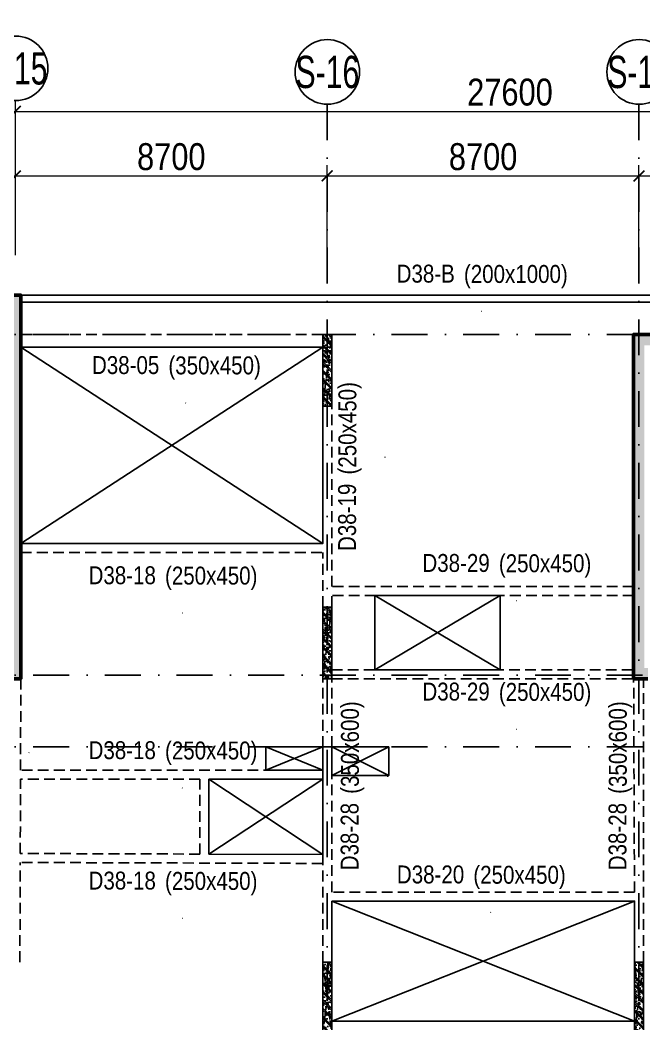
# Model space of a CAD drawing. Header units: millimetres. Extents: x -146681 to 1327256, y -72704 to 46237.
# Drawn here: x 886155 to 903563, y -31789 to -3796 of the extents above; entities that cross this region are included whole.
import ezdxf
from ezdxf.enums import TextEntityAlignment as Align

# ---------------------------------------------------------------- set-up
doc = ezdxf.new("R2010")
doc.units = ezdxf.units.MM
doc.header["$MEASUREMENT"] = 0
doc.linetypes.add('DASHDOT', pattern=[1, 0.5, -0.25, 0, -0.25])
doc.linetypes.add('DASHED', pattern=[4.5, 3, -1.5])
for name, color, linetype in [('AUDIT_I_220807103235-17', 50, 'Continuous'), ('ccu11-Khuat', 9, 'DASHED'), ('ccu11-Manh', 8, 'Continuous'), ('ccu11-Thay', 7, 'Continuous'), ('ccu12-Text', 31, 'Continuous'), ('KT-Dim', 8, 'Continuous'), ('KT-Hatch', 251, 'Continuous'), ('KT-Luoi truc South Tower', 8, 'DASHDOT'), ('ST_MBDV Cot vach 220805$0$AUDIT_I_220805193045-5', 6, 'Continuous'), ('Xref_ST_MBDV Cot vach 30.7.2022|Xref_ST_MBDV Cot vach 30.7.2022|Xref_ST_MBDV Cot vach 30.7.2022|Xref_ST_MBDV Cot vach 30.7.2022|A-GRID-SYM', 50, 'Continuous')]:
    doc.layers.add(name, color=color, linetype=linetype)
for name, color, linetype, lineweight in [('ccu12-Tencaukien', 9, 'Continuous', 15), ('KT-Kich thuoc', 159, 'Continuous', 18), ('ST_MBDV Cot vach 220805$0$KT-Net cot vach', 6, 'Continuous', 50), ('ST_MBDV Cot vach 220805$0$Xref_ST_MBDV Cot vach 30.7.2022$0$KT-Net cot vach', 6, 'Continuous', 50)]:
    doc.layers.add(name, color=color, linetype=linetype, lineweight=lineweight)
doc.styles.add('Arial Narrow', font='ARIALN.TTF')
doc.styles.add('HBA-Text', font='GOTHIC.TTF')
doc.dimstyles.new('CCU_1-300', dxfattribs={"dimscale": 300, "dimtxt": 2.5, "dimasz": 1, "dimexe": 1, "dimexo": 2, "dimgap": 0.5, "dimtad": 1, "dimdec": 0, "dimdsep": 46, "dimtxsty": 'Arial Narrow', "dimblk": 'ARCHTICK', "dimcen": -1, "dimdle": 1, "dimclrd": 256, "dimclre": 256, "dimclrt": 3, "dimadec": 0, "dimazin": 2, "dimtfac": 0.1, "dimtdec": 0, "dimtix": 1, "dimtmove": 2, "dimatfit": 1, "dimfxl": 1, "dimtvp": 0.833333, "dimtolj": 1, "dimtzin": 12, "dimarcsym": 0})

# ---------------------------------------------------------------- blocks, each defined once
blk = doc.blocks.new('_ArchTick')
at = {"color": 0, "const_width": 0.15}
blk.add_lwpolyline([(-0.5, -0.5), (0.5, 0.5)], dxfattribs=at)
blk = doc.blocks.new('*D455')
at = {"layer": 'Defpoints', "color": 0, "transparency": 16777216}
for p in [(-25223, 31492), (-33923, 28684, 0), (-25223, 28649, 0)]:
    blk.add_point(p, dxfattribs=at)
at = {"layer": 'KT-Kich thuoc', "lineweight": -2, "transparency": 16777216}
for p, q in [((-33923, 29284), (-33923, 31792)), ((-25223, 29249), (-25223, 31792)), ((-34223, 31492), (-24923, 31492))]:
    blk.add_line(p, q, dxfattribs=at)
at = {"layer": 'KT-Kich thuoc', "lineweight": -2, "transparency": 16777216, "xscale": 300, "yscale": 300, "zscale": 300, "rotation": 180}
blk.add_blockref('_ArchTick', (-33923, 31492), dxfattribs=at)
at = {"layer": 'KT-Kich thuoc', "lineweight": -2, "transparency": 16777216, "xscale": 300, "yscale": 300, "zscale": 300}
blk.add_blockref('_ArchTick', (-25223, 31492), dxfattribs=at)
at = {"layer": 'KT-Kich thuoc', "color": 3, "transparency": 16777216, "insert": (-29573, 32025), "char_height": 750, "attachment_point": 5, "style": 'Arial Narrow'}
blk.add_mtext('\\A1;8700', dxfattribs=at)
blk = doc.blocks.new('*D456')
at = {"layer": 'Defpoints', "color": 0, "transparency": 16777216}
for p in [(-16523, 31492), (-25223, 28649, 0), (-16523, 28791, 0)]:
    blk.add_point(p, dxfattribs=at)
at = {"layer": 'KT-Kich thuoc', "lineweight": -2, "transparency": 16777216}
for p, q in [((-25223, 29249), (-25223, 31792)), ((-16523, 29391), (-16523, 31792)), ((-25523, 31492), (-16223, 31492))]:
    blk.add_line(p, q, dxfattribs=at)
at = {"layer": 'KT-Kich thuoc', "lineweight": -2, "transparency": 16777216, "xscale": 300, "yscale": 300, "zscale": 300, "rotation": 180}
blk.add_blockref('_ArchTick', (-25223, 31492), dxfattribs=at)
at = {"layer": 'KT-Kich thuoc', "lineweight": -2, "transparency": 16777216, "xscale": 300, "yscale": 300, "zscale": 300}
blk.add_blockref('_ArchTick', (-16523, 31492), dxfattribs=at)
at = {"layer": 'KT-Kich thuoc', "color": 3, "transparency": 16777216, "insert": (-20873, 32025), "char_height": 750, "attachment_point": 5, "style": 'Arial Narrow'}
blk.add_mtext('\\A1;8700', dxfattribs=at)
blk = doc.blocks.new('*D457')
at = {"layer": 'Defpoints', "color": 0, "transparency": 16777216}
for p in [(-10473, 31492), (-10473, 28921, 0), (-16523, 28791)]:
    blk.add_point(p, dxfattribs=at)
at = {"layer": 'KT-Kich thuoc', "lineweight": -2, "transparency": 16777216}
for p, q in [((-16523, 29391), (-16523, 31792)), ((-10473, 29521), (-10473, 31792)), ((-16823, 31492), (-10173, 31492))]:
    blk.add_line(p, q, dxfattribs=at)
at = {"layer": 'KT-Kich thuoc', "lineweight": -2, "transparency": 16777216, "xscale": 300, "yscale": 300, "zscale": 300, "rotation": 180}
blk.add_blockref('_ArchTick', (-16523, 31492), dxfattribs=at)
at = {"layer": 'KT-Kich thuoc', "lineweight": -2, "transparency": 16777216, "xscale": 300, "yscale": 300, "zscale": 300}
blk.add_blockref('_ArchTick', (-10473, 31492), dxfattribs=at)
at = {"layer": 'KT-Kich thuoc', "color": 3, "transparency": 16777216, "insert": (-13498, 32025), "char_height": 750, "attachment_point": 5, "style": 'Arial Narrow'}
blk.add_mtext('\\A1;6050', dxfattribs=at)
blk = doc.blocks.new('*D459')
at = {"layer": 'Defpoints', "color": 0, "transparency": 16777216}
for p in [(-6323, 33292), (-33923, 28921), (-6323, 28921)]:
    blk.add_point(p, dxfattribs=at)
at = {"layer": 'KT-Kich thuoc', "lineweight": -2, "transparency": 16777216}
for p, q in [((-33923, 29521), (-33923, 33592)), ((-6323, 29521), (-6323, 33592)), ((-34223, 33292), (-6023, 33292))]:
    blk.add_line(p, q, dxfattribs=at)
at = {"layer": 'KT-Kich thuoc', "lineweight": -2, "transparency": 16777216, "xscale": 300, "yscale": 300, "zscale": 300, "rotation": 180}
blk.add_blockref('_ArchTick', (-33923, 33292), dxfattribs=at)
at = {"layer": 'KT-Kich thuoc', "lineweight": -2, "transparency": 16777216, "xscale": 300, "yscale": 300, "zscale": 300}
blk.add_blockref('_ArchTick', (-6323, 33292), dxfattribs=at)
at = {"layer": 'KT-Kich thuoc', "color": 3, "transparency": 16777216, "insert": (-20123, 33825), "char_height": 750, "attachment_point": 5, "style": 'Arial Narrow'}
blk.add_mtext('\\A1;27600', dxfattribs=at)
blk = doc.blocks.new('GRID-SYM-flat-73')
at = {"layer": 'Xref_ST_MBDV Cot vach 30.7.2022|Xref_ST_MBDV Cot vach 30.7.2022|Xref_ST_MBDV Cot vach 30.7.2022|Xref_ST_MBDV Cot vach 30.7.2022|A-GRID-SYM'}
blk.add_circle((0, 0, 0), 900, dxfattribs=at)
at = {"layer": 'Xref_ST_MBDV Cot vach 30.7.2022|Xref_ST_MBDV Cot vach 30.7.2022|Xref_ST_MBDV Cot vach 30.7.2022|Xref_ST_MBDV Cot vach 30.7.2022|A-GRID-SYM', "style": 'HBA-Text'}
blk.add_attdef('GRID', text='', height=900, rotation=359.6303, dxfattribs=at).set_placement((0, 0, 0), align=Align.MIDDLE_CENTER)
blk = doc.blocks.new('*U194')
at = {"layer": 'ccu12-Tencaukien', "color": 8, "ltscale": 10000}
blk.add_line((361, -155), (354, -155), dxfattribs=at)
at = {"layer": 'ccu12-Text', "color": 2, "style": 'Arial Narrow', "width": 0.8}
blk.add_attdef('SH', text='', height=300, dxfattribs=at).set_placement((276, 6), align=Align.BOTTOM_RIGHT)
at = {"layer": 'ccu12-Text', "color": 31, "style": 'Arial Narrow', "width": 0.8}
for tag, p in [('(', (508, -75)), ('KT', (633, -75)), (')', (963, -75))]:
    blk.add_attdef(tag, text='', height=250, dxfattribs=at).set_placement(p, align=Align.BOTTOM_LEFT)
blk = doc.blocks.new('*U215')
h = blk.add_hatch()
h.set_pattern_fill('VATLIEU04', color=250, scale=40, style=0, pattern_type=2)
h.set_pattern_definition([(50, (-700, 2050), (286.904, -25.1), [30, -330]), (355, (-700, 2050), (-55.5, 300.877), [24, -264]), (100.451, (-676.1, 2047.9), (231.404, 275.776), [25.496, -280.457]), (46.184, (-700, 2130), (426.896, -66.208), [45, -495]), (96.636, (-664.43, 2124.5), (373.865, 389.65), [38.244, -420.685]), (351.184, (-700, 2130), (373.865, 389.65), [36, -396]), (21, (-660, 2110), (238.763, -161.048), [30, -330]), (326, (-660, 2110), (97.326, 290.06), [24, -264]), (71.451, (-640.1, 2096.58), (336.09, 129.012), [25.496, -280.457]), (37.5, (-700, 2050), (4.864, 133.1575), [0, -260.8, 0, -268, 0, -265]), (7.5, (-700, 2050), (105.228, 157.765), [0, -152.8, 0, -254.8, 0, -101]), (327.5, (-789.2, 2050), (213.529, -9.022), [0, -100, 0, -312, 0, -414]), (317.5, (-829.2, 2050), (233.274, 40.042), [0, -130, 0, -207.2, 0, -294]), (45, (-700, 2050), (-120.208, 120.208), []), (45, (-700, 2099), (-120.208, 120.208), [])])
h.paths.add_polyline_path([(-475, -475), (-225, -475), (-225, 1525), (-475, 1525)])
at = {"color": 6, "ltscale": 0.25}
blk.add_lwpolyline([(-475, -475), (-225, -475), (-225, 1525), (-475, 1525)], close=True, dxfattribs=at)
at = {"layer": 'Defpoints', "linetype": 'ByBlock', "ltscale": 30}
for p, q in [((-225, -475), (-475, 1525)), ((-475, -475), (-225, 1525))]:
    blk.add_line(p, q, dxfattribs=at)
blk = doc.blocks.new('*U216')
h = blk.add_hatch()
h.set_pattern_fill('VATLIEU04', color=250, scale=40, style=0, pattern_type=2)
h.set_pattern_definition([(50, (-700, 2050), (286.904, -25.1), [30, -330]), (355, (-700, 2050), (-55.5, 300.877), [24, -264]), (100.451, (-676.1, 2047.9), (231.404, 275.776), [25.496, -280.457]), (46.184, (-700, 2130), (426.896, -66.208), [45, -495]), (96.636, (-664.43, 2124.5), (373.865, 389.65), [38.244, -420.685]), (351.184, (-700, 2130), (373.865, 389.65), [36, -396]), (21, (-660, 2110), (238.763, -161.048), [30, -330]), (326, (-660, 2110), (97.326, 290.06), [24, -264]), (71.451, (-640.1, 2096.58), (336.09, 129.012), [25.496, -280.457]), (37.5, (-700, 2050), (4.864, 133.1575), [0, -260.8, 0, -268, 0, -265]), (7.5, (-700, 2050), (105.228, 157.765), [0, -152.8, 0, -254.8, 0, -101]), (327.5, (-789.2, 2050), (213.529, -9.022), [0, -100, 0, -312, 0, -414]), (317.5, (-829.2, 2050), (233.274, 40.042), [0, -130, 0, -207.2, 0, -294]), (45, (-700, 2050), (-120.208, 120.208), []), (45, (-700, 2099), (-120.208, 120.208), [])])
h.paths.add_polyline_path([(-475, -475), (-225, -475), (-225, 1525), (-475, 1525)])
at = {"color": 6, "ltscale": 0.25}
blk.add_lwpolyline([(-475, -475), (-225, -475), (-225, 1525), (-475, 1525)], close=True, dxfattribs=at)
at = {"layer": 'Defpoints', "linetype": 'ByBlock', "ltscale": 30}
for p, q in [((-225, -475), (-475, 1525)), ((-475, -475), (-225, 1525))]:
    blk.add_line(p, q, dxfattribs=at)
blk = doc.blocks.new('MBCV-T38')
at = {"layer": 'KT-Hatch'}
h = blk.add_hatch(dxfattribs=at)
h.set_pattern_fill('BTCT', color=256, scale=30)
h.set_pattern_definition([(50, (44510.04, -29192.65), (215.17805, -18.82564), [22.5, -247.5]), (355, (44510.04, -29192.65), (-41.6254, 225.6576), [18, -198]), (100.4514, (44527.97, -29194.21), (173.5528, 206.8319), [19.1221, -210.3426]), (46.1842, (44510.04, -29132.65), (320.1723, -49.6557), [33.75, -371.25]), (96.6356, (44536.72, -29136.78), (280.3988, 292.2354), [28.683, -315.514]), (351.1842, (44510.04, -29132.65), (280.3986, 292.2356), [27, -297]), (21, (44540.04, -29147.65), (179.0721, -120.78567), [22.5, -247.5]), (326, (44540.04, -29147.65), (72.9946, 217.545), [18, -198]), (71.4514, (44554.96, -29157.71), (252.0668, 96.75915), [19.1221, -210.3426]), (37.5, (44510.04, -29192.65), (3.64796, 99.86816), [0, -195.6, 0, -201, 0, -198.75]), (7.5, (44510.04, -29192.65), (78.92086, 118.32351), [0, -114.6, 0, -191.1, 0, -75.75]), (327.5, (44443.14, -29192.65), (160.14673, -6.76646), [0, -75, 0, -234, 0, -310.5]), (317.5, (44413.14, -29192.65), (174.95585, 30.0315), [0, -97.5, 0, -155.4, 0, -220.5]), (45, (44510.04, -29192.65), (-79.54951, 79.54951), []), (45, (44563.07, -29192.65), (-79.54951, 79.54951), [])])
h.paths.add_polyline_path([(7587, -9572), (7887, -9572), (7887, -8422), (7587, -8422)], flags=17)
h.paths.add_polyline_path([(7887, -5972), (7587, -5972), (7587, -7122), (7887, -7122)], flags=17)
h.paths.add_polyline_path([(7587, -4672), (7887, -4672), (7887, -4172), (10387, -4172), (10387, -11372), (7887, -11372), (7887, -10872), (7587, -10872), (7587, -11722), (10737, -11722), (10737, -1022), (7587, -1022), (7587, -1947), (7887, -1947), (7887, -1372), (10387, -1372), (10387, -3822), (7887, -3822), (7887, -3247), (7587, -3247)])
h.paths.add_polyline_path([(4287, -11372), (1787, -11372), (1787, -4172), (4287, -4172), (4287, -4672), (4587, -4672), (4587, -3822), (1437, -3822), (1437, -11722), (4587, -11722), (4587, -10872), (4287, -10872)])
h.paths.add_polyline_path([(4287, -9572), (4587, -9572), (4587, -8422), (4287, -8422)], flags=17)
h.paths.add_polyline_path([(4287, -7122), (4587, -7122), (4587, -5972), (4287, -5972)], flags=17)
at = {"layer": 'ST_MBDV Cot vach 220805$0$KT-Net cot vach'}
h = blk.add_hatch(dxfattribs=at)
h.set_pattern_fill('1BETONG2-BOP', color=250, scale=30, style=0, pattern_type=2)
h.set_pattern_definition([(50, (117426.85, -16131.3), (215.17805, -18.82564), [22.5, -247.5]), (355, (117426.85, -16131.3), (-41.6254, 225.65764), [18, -198]), (100.4514, (117444.78, -16132.87), (173.5528, 206.83186), [19.12206, -210.34263]), (46.1842, (117426.85, -16071.3), (320.1723, -49.6557), [33.75, -371.25]), (96.6356, (117453.53, -16075.44), (280.3988, 292.2354), [28.6831, -315.5139]), (351.1842, (117426.85, -16071.3), (280.3986, 292.2356), [27, -297]), (21, (117456.85, -16086.3), (179.0721, -120.78567), [22.5, -247.5]), (226, (117456.85, -16086.3), (201.56464, -109.66194), [18, -198]), (71.4514, (117471.77, -16096.37), (252.0668, 96.75915), [19.12206, -210.34263]), (67.5, (117426.85, -16131.3), (-46.774855, 88.31234), [0, -195.6, 0, -201, 0, -198.75]), (4.5, (117426.85, -16131.3), (85.00528, 114.03096), [0, -114.6, 0, -191.1, 0, -75.75]), (327.5, (117359.95, -16131.3), (160.14673, -6.76646), [0, -75, 0, -234, 0, -310.5]), (317.5, (117329.95, -16131.3), (174.95585, 30.0315), [0, -97.5, 0, -155.4, 0, -220.5]), (315, (117426.85, -16131.3), (90.15611, 90.15611), []), (315, (117426.85, -16094.55), (90.15611, 90.15611), [])])
h.paths.add_polyline_path([(33587, -8592), (33587, -11722), (29587, -11722), (29587, -11422), (30387, -11422), (30387, -10807), (30687, -10807), (30687, -11422), (33287, -11422), (33287, -8892), (30687, -8892), (30687, -9507), (30387, -9507), (30387, -8592), (30937, -8592), (30937, -2422), (28137, -2422), (28137, -11422), (28237, -11422), (28237, -11722), (27837, -11722), (27837, -2122), (31237, -2122), (31237, -8592)])
at = {"layer": 'ccu11-Manh'}
for centre, start, end in [((19163, -17723, 0), 90, 180), ((28111, -17723, 0), 0, 90)]:
    blk.add_arc(centre, 1.25, start, end, dxfattribs=at)
at = {"layer": 'ST_MBDV Cot vach 220805$0$KT-Net cot vach', "elevation": 0}
blk.add_lwpolyline([(28237, -11722), (27837, -11722), (27837, -2122), (31237, -2122)], dxfattribs=at)
at = {"layer": 'ST_MBDV Cot vach 220805$0$Xref_ST_MBDV Cot vach 30.7.2022$0$KT-Net cot vach', "elevation": 0}
blk.add_lwpolyline([(7587, -1947), (7587, -1022), (10737, -1022), (10737, -11722), (7587, -11722), (7587, -10872), (7887, -10872), (7887, -11372), (10387, -11372), (10387, -4172), (7887, -4172), (7887, -4672), (7587, -4672), (7587, -3247), (7887, -3247), (7887, -3822), (10387, -3822), (10387, -1372), (7887, -1372), (7887, -1947)], close=True, dxfattribs=at)
at = {"layer": 'ST_MBDV Cot vach 220805$0$AUDIT_I_220805193045-5', "linetype": 'ByBlock', "xscale": -1, "rotation": 359.9999999999985}
for name, p in [('*U216', (18937, -3647, 0)), ('*U216', (18937, -11247, 0)), ('*U215', (18937, -21147, 0)), ('*U216', (27637, -21147, 0))]:
    blk.add_blockref(name, p, dxfattribs=at)
blk = doc.blocks.new('mbkc-t38')
for p, q in [((17725, 3770, 0), (17725, 7600, 0)), ((9300, 3770, 0), (17725, 3770, 0))]:
    blk.add_line(p, q)
at = {"elevation": 0}
for points in [[(-26286, 27544), (-26287, 27544), (-28875, 34908, 0.338337), (-32749, 36444), (-62185, 26289, 0.459457), (-64225, 21139), (-55456, 6813, 0.279689), (-50490, 5781), (-27772, 13619, 0.204279), (-27706, 13740), (-27482, 14770, -0.275412), (-26755, 15571), (-22342, 17089, -0.414195), (-21181, 16524), (-12852, -7567, 0.319754), (-8032, -11000), (37106, -11000, 0.36531), (42072, -6689, 0.102434), (42063, -5068), (39621, 6403, 0.132611), (38155, 9202, 0.066499), (37024, 10116, 0.137615), (34943, 10700), (9300, 10700)], [(37420, 9600, 0.028724), (36920, 9945, 0.137615), (34943, 10500), (9300, 10500)], [(37420, 9600, 0.028724), (36920, 9945, 0.137615), (34943, 10500), (9300, 10500)]]:
    blk.add_lwpolyline(points, format="xyb", dxfattribs=at)
at = {"layer": 'ccu11-Khuat', "ltscale": 100}
for p, q in [((17725, 9600, 0), (9300, 9600, 0)), ((9300, 9250, 0), (17975, 9250, 0)), ((17975, 2570, 0), (17975, 7600, 0)), ((9300, 3520, 0), (17725, 3520, 0)), ((17725, 2000, 0), (17725, 3520, 0)), ((26400, 2570, 0), (17975, 2570, 0)), ((17975, 2000, 0), (17975, 2320, 0)), ((26400, 2320, 0), (17975, 2320, 0)), ((9292, -2550, 0), (9300, 0, 0)), ((17725, -1900, 0), (17725, 0, 0)), ((17975, 250, 0), (26400, 250, 0)), ((17975, -1900, 0), (17975, 0, 0)), ((17975, 0, 0), (26400, 0, 0)), ((26424, -5950, 0), (26400, 0, 0)), ((26675, -7900, 0), (26675, 0, 0)), ((17725, -2550, 0), (9291, -2550, 0)), ((17725, -7900, 0), (17725, -2700, 0)), ((17975, -5950, 0), (17975, -2700, 0)), ((9285, -4873, 0), (9291, -2800, 0)), ((14300, -2800, 0), (9291, -2800, 0)), ((14300, -4890, 0), (14300, -2800, 0)), ((17725, -2800, 0), (14550, -2800, 0)), ((14300, -4889, 0), (9285, -4873, 0)), ((9275, -7900, 0), (9284, -5123, 0)), ((17725, -5150, 0), (9284, -5123, 0)), ((26424, -5950, 0), (17975, -5950, 0))]:
    blk.add_line(p, q, dxfattribs=at)
blk.add_arc((26674, -5951, 0), 1.25, 0, 90, dxfattribs=at)
at = {"layer": 'ccu11-Manh'}
for p, q in [((9300, 3770, 0), (17725, 9250, 0)), ((9300, 9250, 0), (17725, 3770, 0)), ((19175, 2320, 0), (22675, 250, 0)), ((22675, 2320, 0), (19175, 250, 0)), ((14550, -2800, 0), (17725, -4900, 0)), ((14550, -4890, 0), (17725, -2800, 0)), ((17975, -6200, 0), (26425, -9550, 0)), ((26425, -6200, 0), (17975, -9550, 0))]:
    blk.add_line(p, q, dxfattribs=at)
at = {"layer": 'ccu11-Manh', "elevation": 0}
for points in [[(16135, -1900), (17725, -2550)], [(16135, -2550), (17725, -1900)], [(17975, -1900), (19565, -2700)], [(19565, -1900), (17975, -2700)]]:
    blk.add_lwpolyline(points, dxfattribs=at)
at = {"layer": 'ccu11-Manh'}
blk.add_arc((26674, -6001, 0), 1.25, 0, 90, dxfattribs=at)
at = {"layer": 'ccu11-Thay'}
for p, q in [((17725, -1900, 0), (17725, -2700, 0)), ((17975, -1900, 0), (17975, -2700, 0))]:
    blk.add_line(p, q, dxfattribs=at)
at = {"layer": 'ccu11-Thay', "elevation": 0}
for points in [[(9300, 9250), (17725, 9250), (17725, 3770), (9300, 3770)], [(19175, 2320), (22675, 2320), (22675, 250), (19175, 250)], [(14550, -2800), (17725, -2800), (17725, -4900), (14550, -4890)], [(17975, -6200), (26425, -6200), (26425, -9550), (17975, -9550)]]:
    blk.add_lwpolyline(points, close=True, dxfattribs=at)
for points in [[(16135, -1900), (17725, -1900)], [(17725, -2550), (16135, -2550), (16135, -1900)], [(17975, -1900), (19565, -1900), (19565, -2700), (17975, -2700)]]:
    blk.add_lwpolyline(points, dxfattribs=at)
at = {"layer": 'ccu11-Khuat'}
blk.add_blockref('MBCV-T38', (-1437, 11722, 0), dxfattribs=at)
blk = doc.blocks.new('Asix South Tower')
at = {"layer": 'KT-Luoi truc South Tower', "ltscale": 2000}
for p, q in [((-25223, 33491.9), (-25223, -4459.1)), ((-16523, 33491.9), (-16523, -4459.1)), ((-49426.2, 27070.4), (10118.8, 27070.4)), ((-49426.2, 17570.4), (10118.8, 17570.4)), ((-49426.2, 15570.4), (10118.8, 15570.4))]:
    blk.add_line(p, q, dxfattribs=at)
at = {"layer": 'KT-Dim'}
ref = blk.add_blockref('GRID-SYM-flat-73', (-33917.9, 34491.9, 0), dxfattribs=dict(at, xscale=-1, rotation=179.6748020054017))
ref.add_attrib('GRID', 'S-15', dxfattribs={"layer": 'AUDIT_I_220807103235-17', "height": 900, "style": 'HBA-Text', "width": 0.7}).set_placement((-33917.9, 34491.9, 0), align=Align.MIDDLE_CENTER)
ref = blk.add_blockref('GRID-SYM-flat-73', (-25217.9, 34391.9, 0), dxfattribs=dict(at, xscale=-1, rotation=179.6748020054017))
ref.add_attrib('GRID', 'S-16', dxfattribs={"layer": 'AUDIT_I_220807103235-17', "height": 900, "style": 'HBA-Text', "width": 0.7}).set_placement((-25217.9, 34391.9, 0), align=Align.MIDDLE_CENTER)
ref = blk.add_blockref('GRID-SYM-flat-73', (-16517.9, 34391.9, 0), dxfattribs=dict(at, xscale=-1, rotation=179.6748020054017))
ref.add_attrib('GRID', 'S-17', dxfattribs={"layer": 'AUDIT_I_220807103235-17', "height": 900, "style": 'HBA-Text', "width": 0.7}).set_placement((-16517.9, 34391.9, 0), align=Align.MIDDLE_CENTER)
at = {"layer": 'KT-Kich thuoc'}
for base, p1, p2, picture, middle in [((-6323, 33291.9), (-33923, 28921.3), (-6323, 28921.3), '*D459', (-20123, 33824.8)), ((-25223, 31491.9), (-33923, 28684.3, 0), (-25223, 28648.7, 0), '*D455', (-29573, 32024.8)), ((-16523, 31491.9), (-25223, 28648.7, 0), (-16523, 28791, 0), '*D456', (-20873, 32024.8)), ((-10473, 31491.9), (-16523, 28791), (-10473, 28921.3, 0), '*D457', (-13498, 32024.8))]:
    dim = blk.add_linear_dim(base=base, p1=p1, p2=p2, dimstyle='CCU_1-300', dxfattribs=at)
    dim.commit()
    dim.dimension.update_dxf_attribs({"geometry": picture, "text_midpoint": middle})

msp = doc.modelspace()

# ---------------------------------------------------------------- block references
msp.add_blockref('mbkc-t38', (876875.3, -22163.9, 0))
at = {"layer": 'ccu12-Tencaukien', "extrusion": (4.38813e-07, -9.79924e-07, 1)}
ref = msp.add_blockref('*U194', (898514.6, -11432.5, 0.4), dxfattribs=dict(at, xscale=1.815893337873055, yscale=1.815893337873055, zscale=1.815893337873055, rotation=339.536933714468))
ref.add_attrib('KT', '(200x1000)', dxfattribs={"color": 31, "extrusion": (4.38813e-07, -9.79924e-07, 1), "height": 500, "style": 'Arial Narrow'}).set_placement((898540.5, -11276.1, 0.4), align=Align.BOTTOM_LEFT)
ref.add_attrib('SH', 'D38-B', dxfattribs={"color": 2, "extrusion": (4.38813e-07, -9.79924e-07, 1), "height": 500, "style": 'Arial Narrow'}).set_placement((898285.5, -11267.2, 0.4), align=Align.BOTTOM_RIGHT)
ref = msp.add_blockref('*U194', (890268.1, -13982.1, 0.4), dxfattribs=dict(at, xscale=1.815893337873055, yscale=1.815893337873055, zscale=1.815893337873055, rotation=339.536933714468))
ref.add_attrib('KT', '(350x450)', dxfattribs={"color": 31, "extrusion": (4.38813e-07, -9.79924e-07, 1), "height": 500, "style": 'Arial Narrow'}).set_placement((890294, -13825.6, 0.4), align=Align.BOTTOM_LEFT)
ref.add_attrib('SH', 'D38-05', dxfattribs={"color": 2, "extrusion": (4.38813e-07, -9.79924e-07, 1), "height": 500, "style": 'Arial Narrow'}).set_placement((890039.1, -13816.8, 0.4), align=Align.BOTTOM_RIGHT)
at = {"layer": 'ccu12-Tencaukien', "extrusion": (9.79924e-07, 4.38813e-07, 1)}
ref = msp.add_blockref('*U194', (895843.9, -16495.3, 0.9), dxfattribs=dict(at, xscale=1.815893337873055, yscale=1.815893337873055, zscale=1.815893337873055, rotation=69.5369337144434))
ref.add_attrib('KT', '(250x450)', dxfattribs={"color": 31, "extrusion": (9.79924e-07, 4.38813e-07, 1), "height": 500, "rotation": 90, "style": 'Arial Narrow'}).set_placement((895687.4, -16469.4, 0.9), align=Align.BOTTOM_LEFT)
ref.add_attrib('SH', 'D38-19', dxfattribs={"color": 2, "extrusion": (9.79924e-07, 4.38813e-07, 1), "height": 500, "rotation": 90, "style": 'Arial Narrow'}).set_placement((895678.6, -16724.4, 0.9), align=Align.BOTTOM_RIGHT)
at = {"layer": 'ccu12-Tencaukien', "extrusion": (4.38813e-07, -9.79924e-07, 1)}
ref = msp.add_blockref('*U194', (899489.1, -19500.3, 0.4), dxfattribs=dict(at, xscale=1.815893337873055, yscale=1.815893337873055, zscale=1.815893337873055, rotation=339.536933714468))
ref.add_attrib('KT', '(250x450)', dxfattribs={"color": 31, "extrusion": (4.38813e-07, -9.79924e-07, 1), "height": 500, "style": 'Arial Narrow'}).set_placement((899515, -19343.9, 0.4), align=Align.BOTTOM_LEFT)
ref.add_attrib('SH', 'D38-29', dxfattribs={"color": 2, "extrusion": (4.38813e-07, -9.79924e-07, 1), "height": 500, "style": 'Arial Narrow'}).set_placement((899260, -19335, 0.4), align=Align.BOTTOM_RIGHT)
ref = msp.add_blockref('*U194', (890173.5, -19844, 0.4), dxfattribs=dict(at, xscale=1.815893337873055, yscale=1.815893337873055, zscale=1.815893337873055, rotation=339.536933714468))
ref.add_attrib('KT', '(250x450)', dxfattribs={"color": 31, "extrusion": (4.38813e-07, -9.79924e-07, 1), "height": 500, "style": 'Arial Narrow'}).set_placement((890199.3, -19687.6, 0.4), align=Align.BOTTOM_LEFT)
ref.add_attrib('SH', 'D38-18', dxfattribs={"color": 2, "extrusion": (4.38813e-07, -9.79924e-07, 1), "height": 500, "style": 'Arial Narrow'}).set_placement((889944.4, -19678.7, 0.4), align=Align.BOTTOM_RIGHT)
at = {"layer": 'ccu12-Tencaukien', "extrusion": (9.79924e-07, 4.38813e-07, 1)}
ref = msp.add_blockref('*U194', (885914.2, -24732.5, 0.3), dxfattribs=dict(at, xscale=1.815893337873055, yscale=1.815893337873055, zscale=1.815893337873055, rotation=69.5369337144434))
ref.add_attrib('KT', '(350x600)', dxfattribs={"color": 31, "extrusion": (9.79924e-07, 4.38813e-07, 1), "height": 500, "rotation": 90, "style": 'Arial Narrow'}).set_placement((885757.8, -24706.6, 0.3), align=Align.BOTTOM_LEFT)
ref.add_attrib('SH', 'D38-28', dxfattribs={"color": 2, "extrusion": (9.79924e-07, 4.38813e-07, 1), "height": 500, "rotation": 90, "style": 'Arial Narrow'}).set_placement((885748.9, -24961.5, 0.3), align=Align.BOTTOM_RIGHT)
at = {"layer": 'ccu12-Tencaukien', "extrusion": (4.38813e-07, -9.79924e-07, 1)}
ref = msp.add_blockref('*U194', (899489.1, -23086.9, 0.4), dxfattribs=dict(at, xscale=1.815893337873055, yscale=1.815893337873055, zscale=1.815893337873055, rotation=339.536933714468))
ref.add_attrib('KT', '(250x450)', dxfattribs={"color": 31, "extrusion": (4.38813e-07, -9.79924e-07, 1), "height": 500, "style": 'Arial Narrow'}).set_placement((899515, -22930.5, 0.4), align=Align.BOTTOM_LEFT)
ref.add_attrib('SH', 'D38-29', dxfattribs={"color": 2, "extrusion": (4.38813e-07, -9.79924e-07, 1), "height": 500, "style": 'Arial Narrow'}).set_placement((899260, -22921.6, 0.4), align=Align.BOTTOM_RIGHT)
at = {"layer": 'ccu12-Tencaukien', "extrusion": (9.79924e-07, 4.38813e-07, 1)}
ref = msp.add_blockref('*U194', (895915.6, -25398.3, 0.3), dxfattribs=dict(at, xscale=1.815893337873055, yscale=1.815893337873055, zscale=1.815893337873055, rotation=69.5369337144434))
ref.add_attrib('KT', '(350x600)', dxfattribs={"color": 31, "extrusion": (9.79924e-07, 4.38813e-07, 1), "height": 500, "rotation": 90, "style": 'Arial Narrow'}).set_placement((895759.2, -25372.4, 0.3), align=Align.BOTTOM_LEFT)
ref.add_attrib('SH', 'D38-28', dxfattribs={"color": 2, "extrusion": (9.79924e-07, 4.38813e-07, 1), "height": 500, "rotation": 90, "style": 'Arial Narrow'}).set_placement((895750.3, -25627.3, 0.3), align=Align.BOTTOM_RIGHT)
ref = msp.add_blockref('*U194', (903390.5, -25398.3, 0.3), dxfattribs=dict(at, xscale=1.815893337873055, yscale=1.815893337873055, zscale=1.815893337873055, rotation=69.5369337144434))
ref.add_attrib('KT', '(350x600)', dxfattribs={"color": 31, "extrusion": (9.79924e-07, 4.38813e-07, 1), "height": 500, "rotation": 90, "style": 'Arial Narrow'}).set_placement((903234.1, -25372.4, 0.3), align=Align.BOTTOM_LEFT)
ref.add_attrib('SH', 'D38-28', dxfattribs={"color": 2, "extrusion": (9.79924e-07, 4.38813e-07, 1), "height": 500, "rotation": 90, "style": 'Arial Narrow'}).set_placement((903225.2, -25627.3, 0.3), align=Align.BOTTOM_RIGHT)
at = {"layer": 'ccu12-Tencaukien', "extrusion": (4.38813e-07, -9.79924e-07, 1)}
ref = msp.add_blockref('*U194', (890173.5, -24721.3, 0.4), dxfattribs=dict(at, xscale=1.815893337873055, yscale=1.815893337873055, zscale=1.815893337873055, rotation=339.536933714468))
ref.add_attrib('KT', '(250x450)', dxfattribs={"color": 31, "extrusion": (4.38813e-07, -9.79924e-07, 1), "height": 500, "style": 'Arial Narrow'}).set_placement((890199.3, -24564.9, 0.4), align=Align.BOTTOM_LEFT)
ref.add_attrib('SH', 'D38-18', dxfattribs={"color": 2, "extrusion": (4.38813e-07, -9.79924e-07, 1), "height": 500, "style": 'Arial Narrow'}).set_placement((889944.4, -24556, 0.4), align=Align.BOTTOM_RIGHT)
ref = msp.add_blockref('*U194', (898776.7, -28186.4, 0.4), dxfattribs=dict(at, xscale=1.815893337873055, yscale=1.815893337873055, zscale=1.815893337873055, rotation=339.536933714468))
ref.add_attrib('KT', '(250x450)', dxfattribs={"color": 31, "extrusion": (4.38813e-07, -9.79924e-07, 1), "height": 500, "style": 'Arial Narrow'}).set_placement((898802.6, -28030, 0.4), align=Align.BOTTOM_LEFT)
ref.add_attrib('SH', 'D38-20', dxfattribs={"color": 2, "extrusion": (4.38813e-07, -9.79924e-07, 1), "height": 500, "style": 'Arial Narrow'}).set_placement((898547.7, -28021.1, 0.4), align=Align.BOTTOM_RIGHT)
ref = msp.add_blockref('*U194', (890173.5, -28357.7, 0.4), dxfattribs=dict(at, xscale=1.815893337873055, yscale=1.815893337873055, zscale=1.815893337873055, rotation=339.536933714468))
ref.add_attrib('KT', '(250x450)', dxfattribs={"color": 31, "extrusion": (4.38813e-07, -9.79924e-07, 1), "height": 500, "style": 'Arial Narrow'}).set_placement((890199.3, -28201.3, 0.4), align=Align.BOTTOM_LEFT)
ref.add_attrib('SH', 'D38-18', dxfattribs={"color": 2, "extrusion": (4.38813e-07, -9.79924e-07, 1), "height": 500, "style": 'Arial Narrow'}).set_placement((889944.4, -28192.4, 0.4), align=Align.BOTTOM_RIGHT)
at = {"layer": 'KT-Kich thuoc'}
msp.add_blockref('Asix South Tower', (919947.9, -39634.4), dxfattribs=at)

doc.saveas('drawing.dxf')
